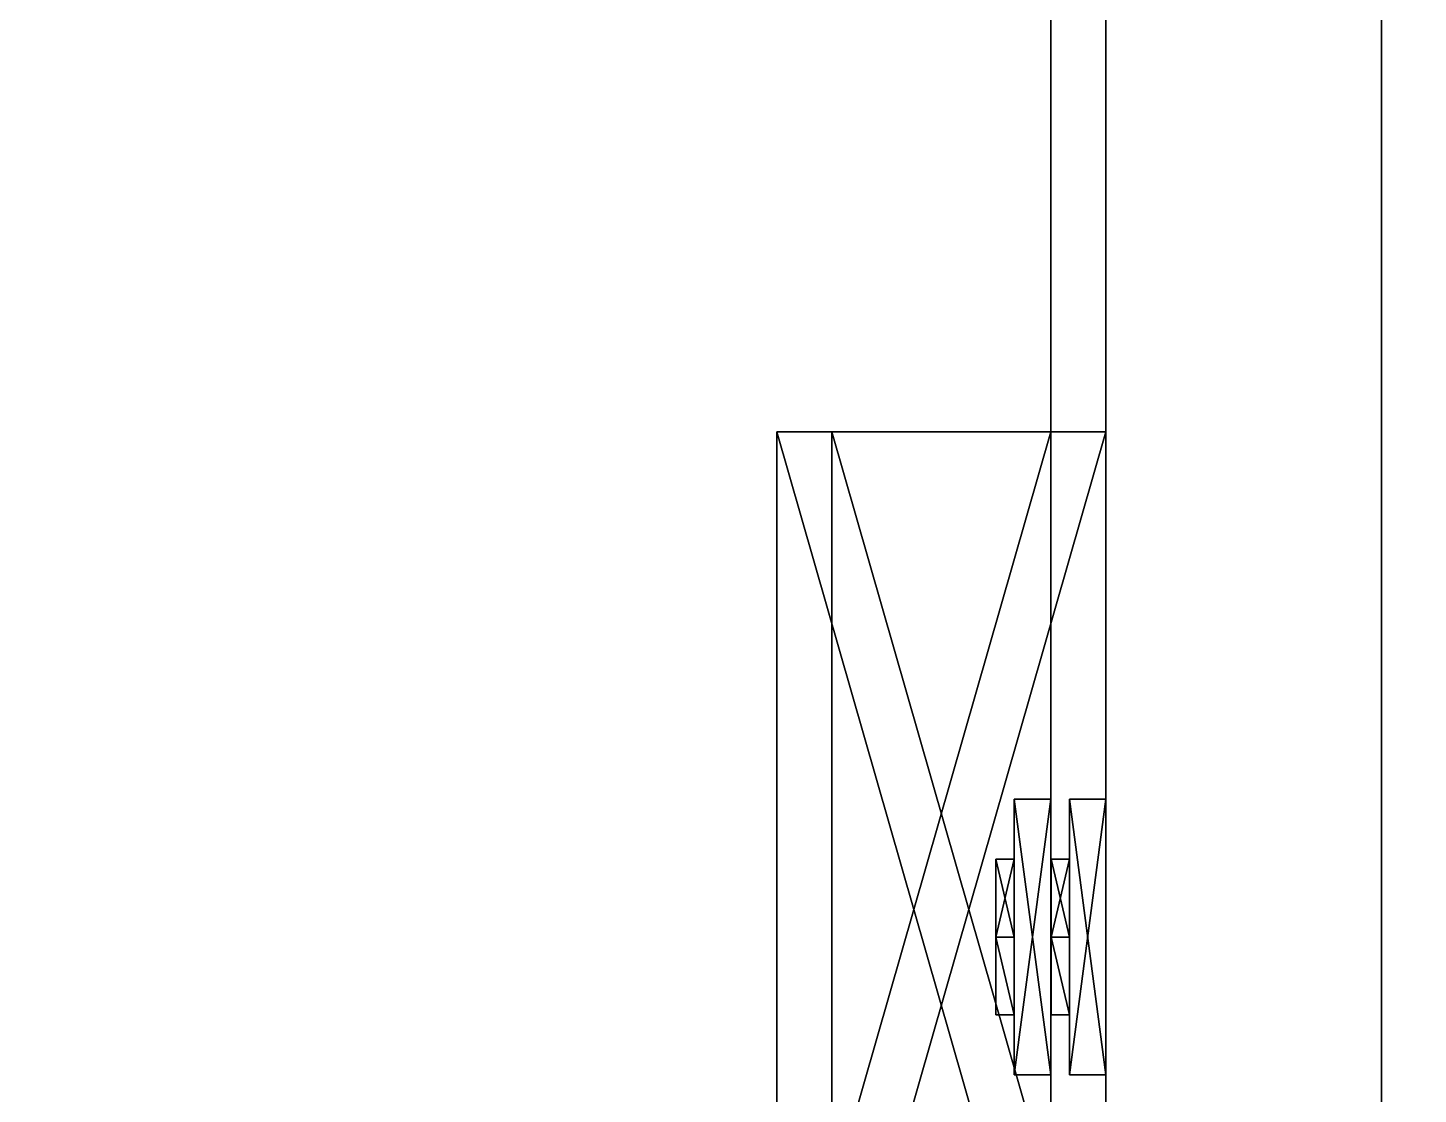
# Model space of a CAD drawing. Extents: x 0 to 6014, y -2463 to 0.
# Drawn here: x 4318.3 to 4394, y -601.6 to -543.5 of the extents above; entities that cross this region are included whole.
import ezdxf

# ---------------------------------------------------------------- set-up
doc = ezdxf.new("R2010")
doc.units = 0
for name, color, linetype in [('LAYER0', 7, 'CONTINUOUS'), ('LAYER1', 7, 'CONTINUOUS'), ('LAYER100', 7, 'CONTINUOUS'), ('LAYER103', 7, 'CONTINUOUS'), ('LAYER134', 253, 'CONTINUOUS'), ('LAYER136', 253, 'CONTINUOUS'), ('LAYER289', 34, 'CONTINUOUS'), ('LAYER291', 250, 'CONTINUOUS'), ('LAYER67', 7, 'CONTINUOUS'), ('LAYER84', 7, 'CONTINUOUS'), ('LAYER85', 7, 'CONTINUOUS'), ('LAYER87', 253, 'CONTINUOUS'), ('LAYER89', 253, 'CONTINUOUS'), ('LAYER91', 253, 'CONTINUOUS'), ('LAYER93', 253, 'CONTINUOUS'), ('LAYER99', 7, 'CONTINUOUS')]:
    doc.layers.add(name, color=color, linetype=linetype)

msp = doc.modelspace()

# ---------------------------------------------------------------- linework, layer by layer
at = {"layer": 'LAYER0'}
for points, invisible_edges in [([(1510, -275), (4585, -10), (2107, -1850), (1510, -275)], 7), ([(1510, -10, 5), (2107, -1850, 5), (4585, -10, 5), (1510, -10, 5)], 3), ([(2107, -1850), (4585, -10), (2107, -2463), (2107, -1850)], 3), ([(2107, -2463), (4585, -10), (4585, -650), (2107, -2463)], 5), ([(4585, -10, 5), (2107, -1850, 5), (4585, -650, 5), (4585, -10, 5)], 3)]:
    msp.add_3dface(points, dxfattribs=dict(at, invisible_edges=invisible_edges))
at = {"layer": 'LAYER100', "invisible_edges": 1}
for points in [[(4374, -160, 1906), (3470, -630, 1906), (3470, -160, 1906), (4374, -160, 1906)], [(3470, -630, 1906), (4374, -160, 1906), (4374, -630, 1906), (3470, -630, 1906)], [(4374, -630, 1924), (3470, -160, 1924), (3470, -630, 1924), (4374, -630, 1924)], [(3470, -160, 1924), (4374, -630, 1924), (4374, -160, 1924), (3470, -160, 1924)], [(4374, -160, 1906), (4374, -630, 1924), (4374, -630, 1906), (4374, -160, 1906)], [(4374, -630, 1924), (4374, -160, 1906), (4374, -160, 1924), (4374, -630, 1924)]]:
    msp.add_3dface(points, dxfattribs=at)
at = {"layer": 'LAYER103', "invisible_edges": 1}
for points in [[(4374, -160, 1905), (4374, -630, 2385), (4374, -160, 2385), (4374, -160, 1905)], [(4374, -630, 2385), (4374, -160, 1905), (4374, -630, 1905), (4374, -630, 2385)], [(4374, -160, 1905), (4392, -630, 1905), (4374, -630, 1905), (4374, -160, 1905)], [(4392, -630, 1905), (4374, -160, 1905), (4392, -160, 1905), (4392, -630, 1905)], [(4392, -160, 2385), (4374, -630, 2385), (4392, -630, 2385), (4392, -160, 2385)], [(4374, -630, 2385), (4392, -160, 2385), (4374, -160, 2385), (4374, -630, 2385)], [(4392, -630, 1905), (4392, -160, 2385), (4392, -630, 2385), (4392, -630, 1905)], [(4392, -160, 2385), (4392, -630, 1905), (4392, -160, 1905), (4392, -160, 2385)]]:
    msp.add_3dface(points, dxfattribs=at)
at = {"layer": 'LAYER134'}
for points in [[(4374, -617.5, 2001.217), (4359.079, -617.5, 2001.217), (4374, -565.5, 2001.217), (4374, -617.5, 2001.217)], [(4374, -565.5, 2001.217), (4359.079, -617.5, 2001.217), (4359.079, -565.5, 2001.217), (4374, -565.5, 2001.217)], [(4374, -565.5, 2001.217), (4359.079, -565.5, 2001.217), (4374, -565.5, 2014.783), (4374, -565.5, 2001.217)], [(4374, -565.5, 2014.783), (4359.079, -565.5, 2001.217), (4359.079, -565.5, 2014.783), (4374, -565.5, 2014.783)], [(4374, -565.5, 2014.783), (4359.079, -565.5, 2014.783), (4374, -617.5, 2014.783), (4374, -565.5, 2014.783)], [(4374, -617.5, 2014.783), (4359.079, -565.5, 2014.783), (4359.079, -617.5, 2014.783), (4374, -617.5, 2014.783)], [(4359.079, -617.5, 2001.217), (4359.079, -617.5, 2014.783), (4359.079, -565.5, 2001.217), (4359.079, -617.5, 2001.217)], [(4359.079, -565.5, 2001.217), (4359.079, -617.5, 2014.783), (4359.079, -565.5, 2014.783), (4359.079, -565.5, 2001.217)], [(4372.01, -600.5, 2034), (4374, -600.5, 2034), (4374, -585.5, 2034), (4372.01, -600.5, 2034)], [(4372.01, -600.5, 2034), (4374, -585.5, 2034), (4372.01, -585.5, 2034), (4372.01, -600.5, 2034)], [(4372.01, -585.5, 2034), (4374, -585.5, 2034), (4374, -585.5, 1982), (4372.01, -585.5, 2034)], [(4372.01, -585.5, 2034), (4374, -585.5, 1982), (4372.01, -585.5, 1982), (4372.01, -585.5, 2034)], [(4372.01, -585.5, 1982), (4374, -585.5, 1982), (4374, -600.5, 1982), (4372.01, -585.5, 1982)], [(4372.01, -585.5, 1982), (4374, -600.5, 1982), (4372.01, -600.5, 1982), (4372.01, -585.5, 1982)], [(4372.01, -600.5, 1982), (4372.01, -600.5, 2034), (4372.01, -585.5, 2034), (4372.01, -600.5, 1982)], [(4372.01, -600.5, 1982), (4372.01, -585.5, 2034), (4372.01, -585.5, 1982), (4372.01, -600.5, 1982)], [(4371.016, -593, 2021.291), (4371.016, -588.7573, 2026.087), (4372.01, -593, 2021.291), (4371.016, -593, 2021.291)], [(4372.01, -593, 2021.291), (4371.016, -588.7573, 2026.087), (4372.01, -588.7573, 2026.087), (4372.01, -593, 2021.291)], [(4371.016, -588.7573, 2026.087), (4371.016, -593, 2030.883), (4372.01, -588.7573, 2026.087), (4371.016, -588.7573, 2026.087)], [(4372.01, -588.7573, 2026.087), (4371.016, -593, 2030.883), (4372.01, -593, 2030.883), (4372.01, -588.7573, 2026.087)], [(4371.016, -593, 2030.883), (4371.016, -588.7573, 2026.087), (4371.016, -597.2427, 2026.087), (4371.016, -593, 2030.883)], [(4371.016, -597.2427, 2026.087), (4371.016, -588.7573, 2026.087), (4371.016, -593, 2021.291), (4371.016, -597.2427, 2026.087)], [(4371.016, -593, 1985.117), (4371.016, -588.7573, 1989.913), (4372.01, -593, 1985.117), (4371.016, -593, 1985.117)], [(4372.01, -593, 1985.117), (4371.016, -588.7573, 1989.913), (4372.01, -588.7573, 1989.913), (4372.01, -593, 1985.117)], [(4371.016, -588.7573, 1989.913), (4371.016, -593, 1994.709), (4372.01, -588.7573, 1989.913), (4371.016, -588.7573, 1989.913)], [(4372.01, -588.7573, 1989.913), (4371.016, -593, 1994.709), (4372.01, -593, 1994.709), (4372.01, -588.7573, 1989.913)], [(4371.016, -593, 1994.709), (4371.016, -588.7573, 1989.913), (4371.016, -597.2427, 1989.913), (4371.016, -593, 1994.709)], [(4371.016, -597.2427, 1989.913), (4371.016, -588.7573, 1989.913), (4371.016, -593, 1985.117), (4371.016, -597.2427, 1989.913)], [(4372.01, -593, 2030.883), (4372.01, -588.7573, 2026.087), (4372.01, -593, 2021.291), (4372.01, -593, 2030.883)], [(4372.01, -593, 1994.709), (4372.01, -588.7573, 1989.913), (4372.01, -593, 1985.117), (4372.01, -593, 1994.709)], [(4371.016, -597.2427, 2026.087), (4371.016, -593, 2021.291), (4372.01, -597.2427, 2026.087), (4371.016, -597.2427, 2026.087)], [(4372.01, -597.2427, 2026.087), (4371.016, -593, 2021.291), (4372.01, -593, 2021.291), (4372.01, -597.2427, 2026.087)], [(4372.01, -593, 2030.883), (4371.016, -593, 2030.883), (4372.01, -597.2427, 2026.087), (4372.01, -593, 2030.883)], [(4372.01, -597.2427, 2026.087), (4371.016, -593, 2030.883), (4371.016, -597.2427, 2026.087), (4372.01, -597.2427, 2026.087)], [(4371.016, -597.2427, 1989.913), (4371.016, -593, 1985.117), (4372.01, -597.2427, 1989.913), (4371.016, -597.2427, 1989.913)], [(4372.01, -597.2427, 1989.913), (4371.016, -593, 1985.117), (4372.01, -593, 1985.117), (4372.01, -597.2427, 1989.913)], [(4372.01, -593, 1994.709), (4371.016, -593, 1994.709), (4372.01, -597.2427, 1989.913), (4372.01, -593, 1994.709)], [(4372.01, -597.2427, 1989.913), (4371.016, -593, 1994.709), (4371.016, -597.2427, 1989.913), (4372.01, -597.2427, 1989.913)], [(4372.01, -593, 2030.883), (4372.01, -593, 2021.291), (4372.01, -597.2427, 2026.087), (4372.01, -593, 2030.883)], [(4372.01, -593, 1994.709), (4372.01, -593, 1985.117), (4372.01, -597.2427, 1989.913), (4372.01, -593, 1994.709)], [(4374, -600.5, 1982), (4374, -600.5, 2034), (4372.01, -600.5, 2034), (4374, -600.5, 1982)], [(4374, -600.5, 1982), (4372.01, -600.5, 2034), (4372.01, -600.5, 1982), (4374, -600.5, 1982)]]:
    msp.add_3dface(points, dxfattribs=at)
at = {"layer": 'LAYER136'}
for points in [[(4374, -617.5, 2275.217), (4359.079, -617.5, 2275.217), (4374, -565.5, 2275.217), (4374, -617.5, 2275.217)], [(4374, -565.5, 2275.217), (4359.079, -617.5, 2275.217), (4359.079, -565.5, 2275.217), (4374, -565.5, 2275.217)], [(4374, -565.5, 2275.217), (4359.079, -565.5, 2275.217), (4374, -565.5, 2288.783), (4374, -565.5, 2275.217)], [(4374, -565.5, 2288.783), (4359.079, -565.5, 2275.217), (4359.079, -565.5, 2288.783), (4374, -565.5, 2288.783)], [(4374, -565.5, 2288.783), (4359.079, -565.5, 2288.783), (4374, -617.5, 2288.783), (4374, -565.5, 2288.783)], [(4374, -617.5, 2288.783), (4359.079, -565.5, 2288.783), (4359.079, -617.5, 2288.783), (4374, -617.5, 2288.783)], [(4359.079, -617.5, 2275.217), (4359.079, -617.5, 2288.783), (4359.079, -565.5, 2275.217), (4359.079, -617.5, 2275.217)], [(4359.079, -565.5, 2275.217), (4359.079, -617.5, 2288.783), (4359.079, -565.5, 2288.783), (4359.079, -565.5, 2275.217)], [(4372.01, -600.5, 2308), (4374, -600.5, 2308), (4374, -585.5, 2308), (4372.01, -600.5, 2308)], [(4372.01, -600.5, 2308), (4374, -585.5, 2308), (4372.01, -585.5, 2308), (4372.01, -600.5, 2308)], [(4372.01, -585.5, 2308), (4374, -585.5, 2308), (4374, -585.5, 2256), (4372.01, -585.5, 2308)], [(4372.01, -585.5, 2308), (4374, -585.5, 2256), (4372.01, -585.5, 2256), (4372.01, -585.5, 2308)], [(4372.01, -585.5, 2256), (4374, -585.5, 2256), (4374, -600.5, 2256), (4372.01, -585.5, 2256)], [(4372.01, -585.5, 2256), (4374, -600.5, 2256), (4372.01, -600.5, 2256), (4372.01, -585.5, 2256)], [(4372.01, -600.5, 2256), (4372.01, -600.5, 2308), (4372.01, -585.5, 2308), (4372.01, -600.5, 2256)], [(4372.01, -600.5, 2256), (4372.01, -585.5, 2308), (4372.01, -585.5, 2256), (4372.01, -600.5, 2256)], [(4371.016, -593, 2295.291), (4371.016, -588.7573, 2300.087), (4372.01, -593, 2295.291), (4371.016, -593, 2295.291)], [(4372.01, -593, 2295.291), (4371.016, -588.7573, 2300.087), (4372.01, -588.7573, 2300.087), (4372.01, -593, 2295.291)], [(4371.016, -588.7573, 2300.087), (4371.016, -593, 2304.883), (4372.01, -588.7573, 2300.087), (4371.016, -588.7573, 2300.087)], [(4372.01, -588.7573, 2300.087), (4371.016, -593, 2304.883), (4372.01, -593, 2304.883), (4372.01, -588.7573, 2300.087)], [(4371.016, -593, 2304.883), (4371.016, -588.7573, 2300.087), (4371.016, -597.2427, 2300.087), (4371.016, -593, 2304.883)], [(4371.016, -597.2427, 2300.087), (4371.016, -588.7573, 2300.087), (4371.016, -593, 2295.291), (4371.016, -597.2427, 2300.087)], [(4371.016, -593, 2259.117), (4371.016, -588.7573, 2263.913), (4372.01, -593, 2259.117), (4371.016, -593, 2259.117)], [(4372.01, -593, 2259.117), (4371.016, -588.7573, 2263.913), (4372.01, -588.7573, 2263.913), (4372.01, -593, 2259.117)], [(4371.016, -588.7573, 2263.913), (4371.016, -593, 2268.709), (4372.01, -588.7573, 2263.913), (4371.016, -588.7573, 2263.913)], [(4372.01, -588.7573, 2263.913), (4371.016, -593, 2268.709), (4372.01, -593, 2268.709), (4372.01, -588.7573, 2263.913)], [(4371.016, -593, 2268.709), (4371.016, -588.7573, 2263.913), (4371.016, -597.2427, 2263.913), (4371.016, -593, 2268.709)], [(4371.016, -597.2427, 2263.913), (4371.016, -588.7573, 2263.913), (4371.016, -593, 2259.117), (4371.016, -597.2427, 2263.913)], [(4372.01, -593, 2304.883), (4372.01, -588.7573, 2300.087), (4372.01, -593, 2295.291), (4372.01, -593, 2304.883)], [(4372.01, -593, 2268.709), (4372.01, -588.7573, 2263.913), (4372.01, -593, 2259.117), (4372.01, -593, 2268.709)], [(4371.016, -597.2427, 2300.087), (4371.016, -593, 2295.291), (4372.01, -597.2427, 2300.087), (4371.016, -597.2427, 2300.087)], [(4372.01, -597.2427, 2300.087), (4371.016, -593, 2295.291), (4372.01, -593, 2295.291), (4372.01, -597.2427, 2300.087)], [(4372.01, -593, 2304.883), (4371.016, -593, 2304.883), (4372.01, -597.2427, 2300.087), (4372.01, -593, 2304.883)], [(4372.01, -597.2427, 2300.087), (4371.016, -593, 2304.883), (4371.016, -597.2427, 2300.087), (4372.01, -597.2427, 2300.087)], [(4371.016, -597.2427, 2263.913), (4371.016, -593, 2259.117), (4372.01, -597.2427, 2263.913), (4371.016, -597.2427, 2263.913)], [(4372.01, -597.2427, 2263.913), (4371.016, -593, 2259.117), (4372.01, -593, 2259.117), (4372.01, -597.2427, 2263.913)], [(4372.01, -593, 2268.709), (4371.016, -593, 2268.709), (4372.01, -597.2427, 2263.913), (4372.01, -593, 2268.709)], [(4372.01, -597.2427, 2263.913), (4371.016, -593, 2268.709), (4371.016, -597.2427, 2263.913), (4372.01, -597.2427, 2263.913)], [(4372.01, -593, 2304.883), (4372.01, -593, 2295.291), (4372.01, -597.2427, 2300.087), (4372.01, -593, 2304.883)], [(4372.01, -593, 2268.709), (4372.01, -593, 2259.117), (4372.01, -597.2427, 2263.913), (4372.01, -593, 2268.709)], [(4374, -600.5, 2256), (4374, -600.5, 2308), (4372.01, -600.5, 2308), (4374, -600.5, 2256)], [(4374, -600.5, 2256), (4372.01, -600.5, 2308), (4372.01, -600.5, 2256), (4374, -600.5, 2256)]]:
    msp.add_3dface(points, dxfattribs=at)
at = {"layer": 'LAYER289', "invisible_edges": 1}
for points in [[(3455, -160, 1905), (4428, -630, 1905), (4428, -160, 1905), (3455, -160, 1905)], [(4428, -630, 1905), (3455, -160, 1905), (3455, -630, 1905), (4428, -630, 1905)], [(3455, -630, 1887), (4428, -160, 1887), (4428, -630, 1887), (3455, -630, 1887)], [(4428, -160, 1887), (3455, -630, 1887), (3455, -160, 1887), (4428, -160, 1887)]]:
    msp.add_3dface(points, dxfattribs=at)
at = {"layer": 'LAYER291', "invisible_edges": 1}
for points in [[(4395, -160, 1869), (4195, -630, 1869), (4195, -160, 1869), (4395, -160, 1869)], [(4195, -630, 1869), (4395, -160, 1869), (4395, -630, 1869), (4195, -630, 1869)], [(4395, -630, 1887), (4195, -160, 1887), (4195, -630, 1887), (4395, -630, 1887)], [(4195, -160, 1887), (4395, -630, 1887), (4395, -160, 1887), (4195, -160, 1887)]]:
    msp.add_3dface(points, dxfattribs=at)
at = {"layer": 'LAYER67', "invisible_edges": 1}
for points in [[(4377, -160, 155), (4377, -630, 1869), (4377, -160, 1869), (4377, -160, 155)], [(4377, -630, 1869), (4377, -160, 155), (4377, -630, 155), (4377, -630, 1869)], [(4377, -160, 155), (4395, -630, 155), (4377, -630, 155), (4377, -160, 155)], [(4395, -630, 155), (4377, -160, 155), (4395, -160, 155), (4395, -630, 155)], [(4395, -160, 1869), (4377, -630, 1869), (4395, -630, 1869), (4395, -160, 1869)], [(4377, -630, 1869), (4395, -160, 1869), (4377, -160, 1869), (4377, -630, 1869)]]:
    msp.add_3dface(points, dxfattribs=at)
at = {"layer": 'LAYER84', "invisible_edges": 1}
for points in [[(4377, -160, 156), (4213, -630, 156), (4213, -160, 156), (4377, -160, 156)], [(4213, -630, 156), (4377, -160, 156), (4377, -630, 156), (4213, -630, 156)], [(4377, -630, 174), (4213, -160, 174), (4213, -630, 174), (4377, -630, 174)], [(4213, -160, 174), (4377, -630, 174), (4377, -160, 174), (4213, -160, 174)], [(4377, -160, 156), (4377, -630, 174), (4377, -630, 156), (4377, -160, 156)], [(4377, -630, 174), (4377, -160, 156), (4377, -160, 174), (4377, -630, 174)]]:
    msp.add_3dface(points, dxfattribs=at)
at = {"layer": 'LAYER85', "invisible_edges": 1}
for points in [[(4213, -160, 1868), (4377, -630, 1868), (4377, -160, 1868), (4213, -160, 1868)], [(4377, -630, 1868), (4213, -160, 1868), (4213, -630, 1868), (4377, -630, 1868)], [(4213, -630, 1850), (4377, -160, 1850), (4377, -630, 1850), (4213, -630, 1850)], [(4377, -160, 1850), (4213, -630, 1850), (4213, -160, 1850), (4377, -160, 1850)], [(4377, -160, 1850), (4377, -630, 1868), (4377, -630, 1850), (4377, -160, 1850)], [(4377, -630, 1868), (4377, -160, 1850), (4377, -160, 1868), (4377, -630, 1868)]]:
    msp.add_3dface(points, dxfattribs=at)
at = {"layer": 'LAYER87'}
for points in [[(4377, -617.5, 251.2174), (4362.079, -617.5, 251.2174), (4377, -565.5, 251.2174), (4377, -617.5, 251.2174)], [(4377, -565.5, 251.2174), (4362.079, -617.5, 251.2174), (4362.079, -565.5, 251.2174), (4377, -565.5, 251.2174)], [(4377, -565.5, 251.2174), (4362.079, -565.5, 251.2174), (4377, -565.5, 264.7826), (4377, -565.5, 251.2174)], [(4377, -565.5, 264.7826), (4362.079, -565.5, 251.2174), (4362.079, -565.5, 264.7826), (4377, -565.5, 264.7826)], [(4377, -565.5, 264.7826), (4362.079, -565.5, 264.7826), (4377, -617.5, 264.7826), (4377, -565.5, 264.7826)], [(4377, -617.5, 264.7826), (4362.079, -565.5, 264.7826), (4362.079, -617.5, 264.7826), (4377, -617.5, 264.7826)], [(4362.079, -617.5, 251.2174), (4362.079, -617.5, 264.7826), (4362.079, -565.5, 251.2174), (4362.079, -617.5, 251.2174)], [(4362.079, -565.5, 251.2174), (4362.079, -617.5, 264.7826), (4362.079, -565.5, 264.7826), (4362.079, -565.5, 251.2174)], [(4375.01, -600.5, 284), (4377, -600.5, 284), (4377, -585.5, 284), (4375.01, -600.5, 284)], [(4375.01, -600.5, 284), (4377, -585.5, 284), (4375.01, -585.5, 284), (4375.01, -600.5, 284)], [(4375.01, -585.5, 284), (4377, -585.5, 284), (4377, -585.5, 232), (4375.01, -585.5, 284)], [(4375.01, -585.5, 284), (4377, -585.5, 232), (4375.01, -585.5, 232), (4375.01, -585.5, 284)], [(4375.01, -585.5, 232), (4377, -585.5, 232), (4377, -600.5, 232), (4375.01, -585.5, 232)], [(4375.01, -585.5, 232), (4377, -600.5, 232), (4375.01, -600.5, 232), (4375.01, -585.5, 232)], [(4375.01, -600.5, 232), (4375.01, -600.5, 284), (4375.01, -585.5, 284), (4375.01, -600.5, 232)], [(4375.01, -600.5, 232), (4375.01, -585.5, 284), (4375.01, -585.5, 232), (4375.01, -600.5, 232)], [(4374.016, -593, 271.2909), (4374.016, -588.7573, 276.0869), (4375.01, -593, 271.2909), (4374.016, -593, 271.2909)], [(4375.01, -593, 271.2909), (4374.016, -588.7573, 276.0869), (4375.01, -588.7573, 276.0869), (4375.01, -593, 271.2909)], [(4374.016, -588.7573, 276.0869), (4374.016, -593, 280.883), (4375.01, -588.7573, 276.0869), (4374.016, -588.7573, 276.0869)], [(4375.01, -588.7573, 276.0869), (4374.016, -593, 280.883), (4375.01, -593, 280.883), (4375.01, -588.7573, 276.0869)], [(4374.016, -593, 280.883), (4374.016, -588.7573, 276.0869), (4374.016, -597.2427, 276.0869), (4374.016, -593, 280.883)], [(4374.016, -597.2427, 276.0869), (4374.016, -588.7573, 276.0869), (4374.016, -593, 271.2909), (4374.016, -597.2427, 276.0869)], [(4374.016, -593, 235.117), (4374.016, -588.7573, 239.913), (4375.01, -593, 235.117), (4374.016, -593, 235.117)], [(4375.01, -593, 235.117), (4374.016, -588.7573, 239.913), (4375.01, -588.7573, 239.913), (4375.01, -593, 235.117)], [(4374.016, -588.7573, 239.913), (4374.016, -593, 244.7091), (4375.01, -588.7573, 239.913), (4374.016, -588.7573, 239.913)], [(4375.01, -588.7573, 239.913), (4374.016, -593, 244.7091), (4375.01, -593, 244.7091), (4375.01, -588.7573, 239.913)], [(4374.016, -593, 244.7091), (4374.016, -588.7573, 239.913), (4374.016, -597.2427, 239.913), (4374.016, -593, 244.7091)], [(4374.016, -597.2427, 239.913), (4374.016, -588.7573, 239.913), (4374.016, -593, 235.117), (4374.016, -597.2427, 239.913)], [(4375.01, -593, 280.883), (4375.01, -588.7573, 276.0869), (4375.01, -593, 271.2909), (4375.01, -593, 280.883)], [(4375.01, -593, 244.7091), (4375.01, -588.7573, 239.913), (4375.01, -593, 235.117), (4375.01, -593, 244.7091)], [(4374.016, -597.2427, 276.0869), (4374.016, -593, 271.2909), (4375.01, -597.2427, 276.0869), (4374.016, -597.2427, 276.0869)], [(4375.01, -597.2427, 276.0869), (4374.016, -593, 271.2909), (4375.01, -593, 271.2909), (4375.01, -597.2427, 276.0869)], [(4375.01, -593, 280.883), (4374.016, -593, 280.883), (4375.01, -597.2427, 276.0869), (4375.01, -593, 280.883)], [(4375.01, -597.2427, 276.0869), (4374.016, -593, 280.883), (4374.016, -597.2427, 276.0869), (4375.01, -597.2427, 276.0869)], [(4374.016, -597.2427, 239.913), (4374.016, -593, 235.117), (4375.01, -597.2427, 239.913), (4374.016, -597.2427, 239.913)], [(4375.01, -597.2427, 239.913), (4374.016, -593, 235.117), (4375.01, -593, 235.117), (4375.01, -597.2427, 239.913)], [(4375.01, -593, 244.7091), (4374.016, -593, 244.7091), (4375.01, -597.2427, 239.913), (4375.01, -593, 244.7091)], [(4375.01, -597.2427, 239.913), (4374.016, -593, 244.7091), (4374.016, -597.2427, 239.913), (4375.01, -597.2427, 239.913)], [(4375.01, -593, 280.883), (4375.01, -593, 271.2909), (4375.01, -597.2427, 276.0869), (4375.01, -593, 280.883)], [(4375.01, -593, 244.7091), (4375.01, -593, 235.117), (4375.01, -597.2427, 239.913), (4375.01, -593, 244.7091)], [(4377, -600.5, 232), (4377, -600.5, 284), (4375.01, -600.5, 284), (4377, -600.5, 232)], [(4377, -600.5, 232), (4375.01, -600.5, 284), (4375.01, -600.5, 232), (4377, -600.5, 232)]]:
    msp.add_3dface(points, dxfattribs=at)
at = {"layer": 'LAYER89'}
for points in [[(4377, -617.5, 753.8841), (4362.079, -617.5, 753.8841), (4377, -565.5, 753.8841), (4377, -617.5, 753.8841)], [(4377, -565.5, 753.8841), (4362.079, -617.5, 753.8841), (4362.079, -565.5, 753.8841), (4377, -565.5, 753.8841)], [(4377, -565.5, 753.8841), (4362.079, -565.5, 753.8841), (4377, -565.5, 767.4493), (4377, -565.5, 753.8841)], [(4377, -565.5, 767.4493), (4362.079, -565.5, 753.8841), (4362.079, -565.5, 767.4493), (4377, -565.5, 767.4493)], [(4377, -565.5, 767.4493), (4362.079, -565.5, 767.4493), (4377, -617.5, 767.4493), (4377, -565.5, 767.4493)], [(4377, -617.5, 767.4493), (4362.079, -565.5, 767.4493), (4362.079, -617.5, 767.4493), (4377, -617.5, 767.4493)], [(4362.079, -617.5, 753.8841), (4362.079, -617.5, 767.4493), (4362.079, -565.5, 753.8841), (4362.079, -617.5, 753.8841)], [(4362.079, -565.5, 753.8841), (4362.079, -617.5, 767.4493), (4362.079, -565.5, 767.4493), (4362.079, -565.5, 753.8841)], [(4375.01, -600.5, 786.6667), (4377, -600.5, 786.6667), (4377, -585.5, 786.6667), (4375.01, -600.5, 786.6667)], [(4375.01, -600.5, 786.6667), (4377, -585.5, 786.6667), (4375.01, -585.5, 786.6667), (4375.01, -600.5, 786.6667)], [(4375.01, -585.5, 786.6667), (4377, -585.5, 786.6667), (4377, -585.5, 734.6667), (4375.01, -585.5, 786.6667)], [(4375.01, -585.5, 786.6667), (4377, -585.5, 734.6667), (4375.01, -585.5, 734.6667), (4375.01, -585.5, 786.6667)], [(4375.01, -585.5, 734.6667), (4377, -585.5, 734.6667), (4377, -600.5, 734.6667), (4375.01, -585.5, 734.6667)], [(4375.01, -585.5, 734.6667), (4377, -600.5, 734.6667), (4375.01, -600.5, 734.6667), (4375.01, -585.5, 734.6667)], [(4375.01, -600.5, 734.6667), (4375.01, -600.5, 786.6667), (4375.01, -585.5, 786.6667), (4375.01, -600.5, 734.6667)], [(4375.01, -600.5, 734.6667), (4375.01, -585.5, 786.6667), (4375.01, -585.5, 734.6667), (4375.01, -600.5, 734.6667)], [(4374.016, -593, 773.9576), (4374.016, -588.7573, 778.7537), (4375.01, -593, 773.9576), (4374.016, -593, 773.9576)], [(4375.01, -593, 773.9576), (4374.016, -588.7573, 778.7537), (4375.01, -588.7573, 778.7537), (4375.01, -593, 773.9576)], [(4374.016, -588.7573, 778.7537), (4374.016, -593, 783.5497), (4375.01, -588.7573, 778.7537), (4374.016, -588.7573, 778.7537)], [(4375.01, -588.7573, 778.7537), (4374.016, -593, 783.5497), (4375.01, -593, 783.5497), (4375.01, -588.7573, 778.7537)], [(4374.016, -593, 783.5497), (4374.016, -588.7573, 778.7537), (4374.016, -597.2427, 778.7537), (4374.016, -593, 783.5497)], [(4374.016, -597.2427, 778.7537), (4374.016, -588.7573, 778.7537), (4374.016, -593, 773.9576), (4374.016, -597.2427, 778.7537)], [(4374.016, -593, 737.7837), (4374.016, -588.7573, 742.5797), (4375.01, -593, 737.7837), (4374.016, -593, 737.7837)], [(4375.01, -593, 737.7837), (4374.016, -588.7573, 742.5797), (4375.01, -588.7573, 742.5797), (4375.01, -593, 737.7837)], [(4374.016, -588.7573, 742.5797), (4374.016, -593, 747.3757), (4375.01, -588.7573, 742.5797), (4374.016, -588.7573, 742.5797)], [(4375.01, -588.7573, 742.5797), (4374.016, -593, 747.3757), (4375.01, -593, 747.3757), (4375.01, -588.7573, 742.5797)], [(4374.016, -593, 747.3757), (4374.016, -588.7573, 742.5797), (4374.016, -597.2427, 742.5797), (4374.016, -593, 747.3757)], [(4374.016, -597.2427, 742.5797), (4374.016, -588.7573, 742.5797), (4374.016, -593, 737.7837), (4374.016, -597.2427, 742.5797)], [(4375.01, -593, 783.5497), (4375.01, -588.7573, 778.7537), (4375.01, -593, 773.9576), (4375.01, -593, 783.5497)], [(4375.01, -593, 747.3757), (4375.01, -588.7573, 742.5797), (4375.01, -593, 737.7837), (4375.01, -593, 747.3757)], [(4374.016, -597.2427, 778.7537), (4374.016, -593, 773.9576), (4375.01, -597.2427, 778.7537), (4374.016, -597.2427, 778.7537)], [(4375.01, -597.2427, 778.7537), (4374.016, -593, 773.9576), (4375.01, -593, 773.9576), (4375.01, -597.2427, 778.7537)], [(4375.01, -593, 783.5497), (4374.016, -593, 783.5497), (4375.01, -597.2427, 778.7537), (4375.01, -593, 783.5497)], [(4375.01, -597.2427, 778.7537), (4374.016, -593, 783.5497), (4374.016, -597.2427, 778.7537), (4375.01, -597.2427, 778.7537)], [(4374.016, -597.2427, 742.5797), (4374.016, -593, 737.7837), (4375.01, -597.2427, 742.5797), (4374.016, -597.2427, 742.5797)], [(4375.01, -597.2427, 742.5797), (4374.016, -593, 737.7837), (4375.01, -593, 737.7837), (4375.01, -597.2427, 742.5797)], [(4375.01, -593, 747.3757), (4374.016, -593, 747.3757), (4375.01, -597.2427, 742.5797), (4375.01, -593, 747.3757)], [(4375.01, -597.2427, 742.5797), (4374.016, -593, 747.3757), (4374.016, -597.2427, 742.5797), (4375.01, -597.2427, 742.5797)], [(4375.01, -593, 783.5497), (4375.01, -593, 773.9576), (4375.01, -597.2427, 778.7537), (4375.01, -593, 783.5497)], [(4375.01, -593, 747.3757), (4375.01, -593, 737.7837), (4375.01, -597.2427, 742.5797), (4375.01, -593, 747.3757)], [(4377, -600.5, 734.6667), (4377, -600.5, 786.6667), (4375.01, -600.5, 786.6667), (4377, -600.5, 734.6667)], [(4377, -600.5, 734.6667), (4375.01, -600.5, 786.6667), (4375.01, -600.5, 734.6667), (4377, -600.5, 734.6667)]]:
    msp.add_3dface(points, dxfattribs=at)
at = {"layer": 'LAYER91'}
for points in [[(4377, -617.5, 1256.55), (4362.079, -617.5, 1256.55), (4377, -565.5, 1256.55), (4377, -617.5, 1256.55)], [(4377, -565.5, 1256.55), (4362.079, -617.5, 1256.55), (4362.079, -565.5, 1256.55), (4377, -565.5, 1256.55)], [(4377, -565.5, 1256.55), (4362.079, -565.5, 1256.55), (4377, -565.5, 1270.116), (4377, -565.5, 1256.55)], [(4377, -565.5, 1270.116), (4362.079, -565.5, 1256.55), (4362.079, -565.5, 1270.116), (4377, -565.5, 1270.116)], [(4377, -565.5, 1270.116), (4362.079, -565.5, 1270.116), (4377, -617.5, 1270.116), (4377, -565.5, 1270.116)], [(4377, -617.5, 1270.116), (4362.079, -565.5, 1270.116), (4362.079, -617.5, 1270.116), (4377, -617.5, 1270.116)], [(4362.079, -617.5, 1256.55), (4362.079, -617.5, 1270.116), (4362.079, -565.5, 1256.55), (4362.079, -617.5, 1256.55)], [(4362.079, -565.5, 1256.55), (4362.079, -617.5, 1270.116), (4362.079, -565.5, 1270.116), (4362.079, -565.5, 1256.55)], [(4375.01, -600.5, 1289.333), (4377, -600.5, 1289.333), (4377, -585.5, 1289.333), (4375.01, -600.5, 1289.333)], [(4375.01, -600.5, 1289.333), (4377, -585.5, 1289.333), (4375.01, -585.5, 1289.333), (4375.01, -600.5, 1289.333)], [(4375.01, -585.5, 1289.333), (4377, -585.5, 1289.333), (4377, -585.5, 1237.333), (4375.01, -585.5, 1289.333)], [(4375.01, -585.5, 1289.333), (4377, -585.5, 1237.333), (4375.01, -585.5, 1237.333), (4375.01, -585.5, 1289.333)], [(4375.01, -585.5, 1237.333), (4377, -585.5, 1237.333), (4377, -600.5, 1237.333), (4375.01, -585.5, 1237.333)], [(4375.01, -585.5, 1237.333), (4377, -600.5, 1237.333), (4375.01, -600.5, 1237.333), (4375.01, -585.5, 1237.333)], [(4375.01, -600.5, 1237.333), (4375.01, -600.5, 1289.333), (4375.01, -585.5, 1289.333), (4375.01, -600.5, 1237.333)], [(4375.01, -600.5, 1237.333), (4375.01, -585.5, 1289.333), (4375.01, -585.5, 1237.333), (4375.01, -600.5, 1237.333)], [(4374.016, -593, 1276.624), (4374.016, -588.7573, 1281.42), (4375.01, -593, 1276.624), (4374.016, -593, 1276.624)], [(4375.01, -593, 1276.624), (4374.016, -588.7573, 1281.42), (4375.01, -588.7573, 1281.42), (4375.01, -593, 1276.624)], [(4374.016, -588.7573, 1281.42), (4374.016, -593, 1286.216), (4375.01, -588.7573, 1281.42), (4374.016, -588.7573, 1281.42)], [(4375.01, -588.7573, 1281.42), (4374.016, -593, 1286.216), (4375.01, -593, 1286.216), (4375.01, -588.7573, 1281.42)], [(4374.016, -593, 1286.216), (4374.016, -588.7573, 1281.42), (4374.016, -597.2427, 1281.42), (4374.016, -593, 1286.216)], [(4374.016, -597.2427, 1281.42), (4374.016, -588.7573, 1281.42), (4374.016, -593, 1276.624), (4374.016, -597.2427, 1281.42)], [(4374.016, -593, 1240.45), (4374.016, -588.7573, 1245.246), (4375.01, -593, 1240.45), (4374.016, -593, 1240.45)], [(4375.01, -593, 1240.45), (4374.016, -588.7573, 1245.246), (4375.01, -588.7573, 1245.246), (4375.01, -593, 1240.45)], [(4374.016, -588.7573, 1245.246), (4374.016, -593, 1250.042), (4375.01, -588.7573, 1245.246), (4374.016, -588.7573, 1245.246)], [(4375.01, -588.7573, 1245.246), (4374.016, -593, 1250.042), (4375.01, -593, 1250.042), (4375.01, -588.7573, 1245.246)], [(4374.016, -593, 1250.042), (4374.016, -588.7573, 1245.246), (4374.016, -597.2427, 1245.246), (4374.016, -593, 1250.042)], [(4374.016, -597.2427, 1245.246), (4374.016, -588.7573, 1245.246), (4374.016, -593, 1240.45), (4374.016, -597.2427, 1245.246)], [(4375.01, -593, 1286.216), (4375.01, -588.7573, 1281.42), (4375.01, -593, 1276.624), (4375.01, -593, 1286.216)], [(4375.01, -593, 1250.042), (4375.01, -588.7573, 1245.246), (4375.01, -593, 1240.45), (4375.01, -593, 1250.042)], [(4374.016, -597.2427, 1281.42), (4374.016, -593, 1276.624), (4375.01, -597.2427, 1281.42), (4374.016, -597.2427, 1281.42)], [(4375.01, -597.2427, 1281.42), (4374.016, -593, 1276.624), (4375.01, -593, 1276.624), (4375.01, -597.2427, 1281.42)], [(4375.01, -593, 1286.216), (4374.016, -593, 1286.216), (4375.01, -597.2427, 1281.42), (4375.01, -593, 1286.216)], [(4375.01, -597.2427, 1281.42), (4374.016, -593, 1286.216), (4374.016, -597.2427, 1281.42), (4375.01, -597.2427, 1281.42)], [(4374.016, -597.2427, 1245.246), (4374.016, -593, 1240.45), (4375.01, -597.2427, 1245.246), (4374.016, -597.2427, 1245.246)], [(4375.01, -597.2427, 1245.246), (4374.016, -593, 1240.45), (4375.01, -593, 1240.45), (4375.01, -597.2427, 1245.246)], [(4375.01, -593, 1250.042), (4374.016, -593, 1250.042), (4375.01, -597.2427, 1245.246), (4375.01, -593, 1250.042)], [(4375.01, -597.2427, 1245.246), (4374.016, -593, 1250.042), (4374.016, -597.2427, 1245.246), (4375.01, -597.2427, 1245.246)], [(4375.01, -593, 1286.216), (4375.01, -593, 1276.624), (4375.01, -597.2427, 1281.42), (4375.01, -593, 1286.216)], [(4375.01, -593, 1250.042), (4375.01, -593, 1240.45), (4375.01, -597.2427, 1245.246), (4375.01, -593, 1250.042)], [(4377, -600.5, 1237.333), (4377, -600.5, 1289.333), (4375.01, -600.5, 1289.333), (4377, -600.5, 1237.333)], [(4377, -600.5, 1237.333), (4375.01, -600.5, 1289.333), (4375.01, -600.5, 1237.333), (4377, -600.5, 1237.333)]]:
    msp.add_3dface(points, dxfattribs=at)
at = {"layer": 'LAYER93'}
for points in [[(4377, -617.5, 1759.217), (4362.079, -617.5, 1759.217), (4377, -565.5, 1759.217), (4377, -617.5, 1759.217)], [(4377, -565.5, 1759.217), (4362.079, -617.5, 1759.217), (4362.079, -565.5, 1759.217), (4377, -565.5, 1759.217)], [(4377, -565.5, 1759.217), (4362.079, -565.5, 1759.217), (4377, -565.5, 1772.783), (4377, -565.5, 1759.217)], [(4377, -565.5, 1772.783), (4362.079, -565.5, 1759.217), (4362.079, -565.5, 1772.783), (4377, -565.5, 1772.783)], [(4377, -565.5, 1772.783), (4362.079, -565.5, 1772.783), (4377, -617.5, 1772.783), (4377, -565.5, 1772.783)], [(4377, -617.5, 1772.783), (4362.079, -565.5, 1772.783), (4362.079, -617.5, 1772.783), (4377, -617.5, 1772.783)], [(4362.079, -617.5, 1759.217), (4362.079, -617.5, 1772.783), (4362.079, -565.5, 1759.217), (4362.079, -617.5, 1759.217)], [(4362.079, -565.5, 1759.217), (4362.079, -617.5, 1772.783), (4362.079, -565.5, 1772.783), (4362.079, -565.5, 1759.217)], [(4375.01, -600.5, 1792), (4377, -600.5, 1792), (4377, -585.5, 1792), (4375.01, -600.5, 1792)], [(4375.01, -600.5, 1792), (4377, -585.5, 1792), (4375.01, -585.5, 1792), (4375.01, -600.5, 1792)], [(4375.01, -585.5, 1792), (4377, -585.5, 1792), (4377, -585.5, 1740), (4375.01, -585.5, 1792)], [(4375.01, -585.5, 1792), (4377, -585.5, 1740), (4375.01, -585.5, 1740), (4375.01, -585.5, 1792)], [(4375.01, -585.5, 1740), (4377, -585.5, 1740), (4377, -600.5, 1740), (4375.01, -585.5, 1740)], [(4375.01, -585.5, 1740), (4377, -600.5, 1740), (4375.01, -600.5, 1740), (4375.01, -585.5, 1740)], [(4375.01, -600.5, 1740), (4375.01, -600.5, 1792), (4375.01, -585.5, 1792), (4375.01, -600.5, 1740)], [(4375.01, -600.5, 1740), (4375.01, -585.5, 1792), (4375.01, -585.5, 1740), (4375.01, -600.5, 1740)], [(4374.016, -593, 1779.291), (4374.016, -588.7573, 1784.087), (4375.01, -593, 1779.291), (4374.016, -593, 1779.291)], [(4375.01, -593, 1779.291), (4374.016, -588.7573, 1784.087), (4375.01, -588.7573, 1784.087), (4375.01, -593, 1779.291)], [(4374.016, -588.7573, 1784.087), (4374.016, -593, 1788.883), (4375.01, -588.7573, 1784.087), (4374.016, -588.7573, 1784.087)], [(4375.01, -588.7573, 1784.087), (4374.016, -593, 1788.883), (4375.01, -593, 1788.883), (4375.01, -588.7573, 1784.087)], [(4374.016, -593, 1788.883), (4374.016, -588.7573, 1784.087), (4374.016, -597.2427, 1784.087), (4374.016, -593, 1788.883)], [(4374.016, -597.2427, 1784.087), (4374.016, -588.7573, 1784.087), (4374.016, -593, 1779.291), (4374.016, -597.2427, 1784.087)], [(4374.016, -593, 1743.117), (4374.016, -588.7573, 1747.913), (4375.01, -593, 1743.117), (4374.016, -593, 1743.117)], [(4375.01, -593, 1743.117), (4374.016, -588.7573, 1747.913), (4375.01, -588.7573, 1747.913), (4375.01, -593, 1743.117)], [(4374.016, -588.7573, 1747.913), (4374.016, -593, 1752.709), (4375.01, -588.7573, 1747.913), (4374.016, -588.7573, 1747.913)], [(4375.01, -588.7573, 1747.913), (4374.016, -593, 1752.709), (4375.01, -593, 1752.709), (4375.01, -588.7573, 1747.913)], [(4374.016, -593, 1752.709), (4374.016, -588.7573, 1747.913), (4374.016, -597.2427, 1747.913), (4374.016, -593, 1752.709)], [(4374.016, -597.2427, 1747.913), (4374.016, -588.7573, 1747.913), (4374.016, -593, 1743.117), (4374.016, -597.2427, 1747.913)], [(4375.01, -593, 1788.883), (4375.01, -588.7573, 1784.087), (4375.01, -593, 1779.291), (4375.01, -593, 1788.883)], [(4375.01, -593, 1752.709), (4375.01, -588.7573, 1747.913), (4375.01, -593, 1743.117), (4375.01, -593, 1752.709)], [(4374.016, -597.2427, 1784.087), (4374.016, -593, 1779.291), (4375.01, -597.2427, 1784.087), (4374.016, -597.2427, 1784.087)], [(4375.01, -597.2427, 1784.087), (4374.016, -593, 1779.291), (4375.01, -593, 1779.291), (4375.01, -597.2427, 1784.087)], [(4375.01, -593, 1788.883), (4374.016, -593, 1788.883), (4375.01, -597.2427, 1784.087), (4375.01, -593, 1788.883)], [(4375.01, -597.2427, 1784.087), (4374.016, -593, 1788.883), (4374.016, -597.2427, 1784.087), (4375.01, -597.2427, 1784.087)], [(4374.016, -597.2427, 1747.913), (4374.016, -593, 1743.117), (4375.01, -597.2427, 1747.913), (4374.016, -597.2427, 1747.913)], [(4375.01, -597.2427, 1747.913), (4374.016, -593, 1743.117), (4375.01, -593, 1743.117), (4375.01, -597.2427, 1747.913)], [(4375.01, -593, 1752.709), (4374.016, -593, 1752.709), (4375.01, -597.2427, 1747.913), (4375.01, -593, 1752.709)], [(4375.01, -597.2427, 1747.913), (4374.016, -593, 1752.709), (4374.016, -597.2427, 1747.913), (4375.01, -597.2427, 1747.913)], [(4375.01, -593, 1788.883), (4375.01, -593, 1779.291), (4375.01, -597.2427, 1784.087), (4375.01, -593, 1788.883)], [(4375.01, -593, 1752.709), (4375.01, -593, 1743.117), (4375.01, -597.2427, 1747.913), (4375.01, -593, 1752.709)], [(4377, -600.5, 1740), (4377, -600.5, 1792), (4375.01, -600.5, 1792), (4377, -600.5, 1740)], [(4377, -600.5, 1740), (4375.01, -600.5, 1792), (4375.01, -600.5, 1740), (4377, -600.5, 1740)]]:
    msp.add_3dface(points, dxfattribs=at)
at = {"layer": 'LAYER99', "invisible_edges": 1}
for points in [[(3470, -160, 2384), (4374, -630, 2384), (4374, -160, 2384), (3470, -160, 2384)], [(4374, -630, 2384), (3470, -160, 2384), (3470, -630, 2384), (4374, -630, 2384)], [(3470, -630, 2366), (4374, -160, 2366), (4374, -630, 2366), (3470, -630, 2366)], [(4374, -160, 2366), (3470, -630, 2366), (3470, -160, 2366), (4374, -160, 2366)], [(4374, -160, 2366), (4374, -630, 2384), (4374, -630, 2366), (4374, -160, 2366)], [(4374, -630, 2384), (4374, -160, 2366), (4374, -160, 2384), (4374, -630, 2384)]]:
    msp.add_3dface(points, dxfattribs=at)

# ---------------------------------------------------------------- meshes
at = {"layer": 'LAYER1'}
mesh = msp.add_polymesh((11, 2), dxfattribs=at)
for k, corner in enumerate([(2257, -1700, 2554), (2257, -2463, 2554), (150, -1700, 2554), (2257, -1700, 2554), (150, -170, 2554), (150, -1700, 2554), (933, -170, 2554), (150, -170, 2554), (933, -430, 2554), (933, -170, 2554), (1658, -430, 2554), (933, -430, 2554), (1658, -160, 2554), (1658, -430, 2554), (4428, -160, 2554), (1658, -160, 2554), (4428, -800, 2554), (4428, -160, 2554), (6013.688, -800, 2554), (4428, -800, 2554), (6013.688, -650, 2554), (4578, -650, 2554)]):
    mesh.set_mesh_vertex(divmod(k, 2), corner)

doc.saveas('drawing.dxf')
